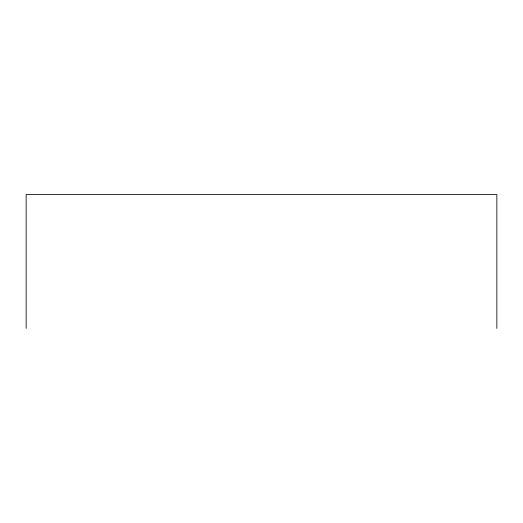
<?xml version="1.0" encoding="UTF-8"?>
<svg xmlns="http://www.w3.org/2000/svg" width="523" height="523" viewBox="0 0 523 523"><rect width="100%" height="100%" fill="white"/><g stroke="black" fill="none" stroke-linecap="round" stroke-linejoin="round"><path stroke-width="0.78" d="M496.85 328.418L496.85 194.582L26.15 194.582L26.15 328.418"/></g></svg>
